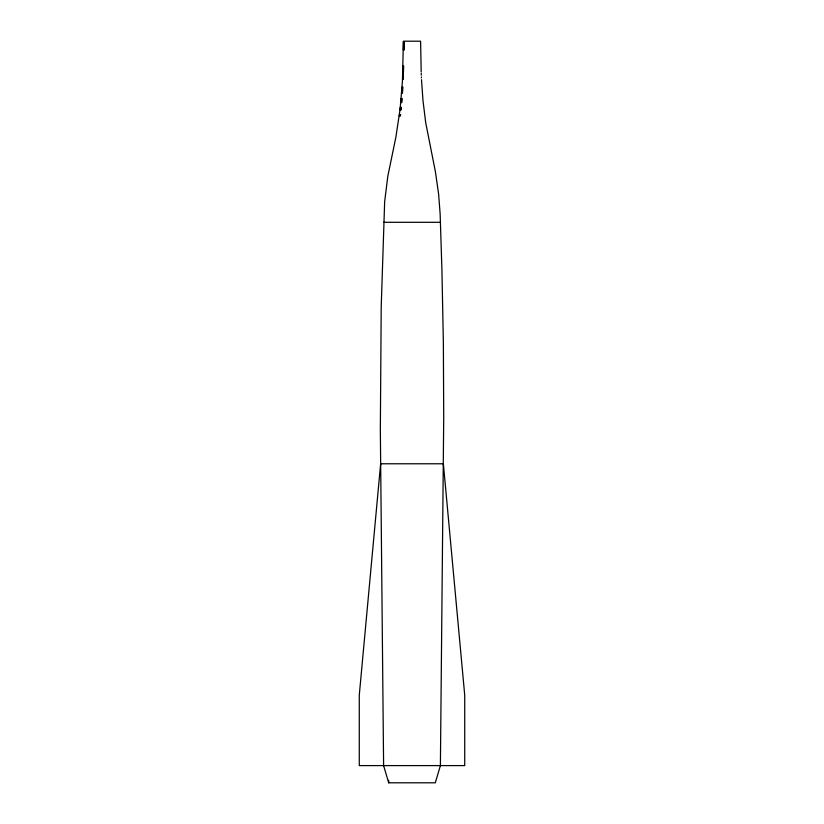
<?xml version="1.0" encoding="UTF-8"?>
<svg xmlns="http://www.w3.org/2000/svg" width="824" height="824" viewBox="0 0 824 824"><rect width="100%" height="100%" fill="white"/><g stroke="black" fill="none" stroke-linecap="round" stroke-linejoin="round"><path stroke-width="1.24" d="M421.507 79.691L422.99 100.569L425.699 122.642L435.391 171.67L438.646 194.34L440.15 214.199L441.942 270.581L443.363 343.021L443.714 417.892L440.397 765.599L435.309 782.8L388.691 782.8L383.603 765.599L380.338 429.963L381.213 306.806L384.654 201.684L387.847 176.048L395.86 137.289L400.083 109.273L402.411 81.494L403.399 41.2L420.601 41.2L421.188 71.997M403.399 41.653L403.987 41.653M403.399 42.106L403.987 42.106M403.399 42.56L403.987 42.56M403.399 43.013L403.987 43.013M403.399 43.466L403.987 43.466M403.399 43.919L403.987 43.919M403.389 44.372L403.976 44.372M403.389 44.826L403.976 44.826M403.389 45.279L403.976 45.279M403.389 45.732L403.976 45.732M403.379 46.185L403.976 46.185M403.379 46.638L403.966 46.638M403.379 47.092L403.966 47.092M403.369 47.545L403.966 47.545M403.369 47.998L403.956 47.998M403.369 48.451L403.956 48.451M403.358 48.904L403.956 48.904M403.358 49.358L403.945 49.358M403.348 49.8L403.945 49.8M403.348 50.254L403.945 50.254M403.018 66.105L403.667 66.105M402.998 66.559L403.647 66.559M402.988 67.012L403.636 67.012M402.977 67.465L403.626 67.465M402.957 67.918L403.616 67.918M402.946 68.371L403.606 68.371M402.926 68.825L403.595 68.825M402.915 69.278L403.575 69.278M402.895 69.731L403.564 69.731M402.885 70.184L403.554 70.184M402.864 70.637L403.533 70.637M402.854 71.091L403.523 71.091M402.833 71.544L403.513 71.544M402.812 71.997L403.492 71.997M402.802 72.45L403.482 72.45M402.781 72.903L403.472 72.903M402.761 73.346L403.451 73.346M402.751 73.8L403.441 73.8M402.73 74.253L403.42 74.253M402.709 74.706L403.41 74.706M402.689 75.159L403.389 75.159M402.668 75.612L403.379 75.612M402.658 76.066L403.358 76.066M402.637 76.519L403.348 76.519M402.617 76.972L403.327 76.972M402.596 77.425L403.307 77.425M402.576 77.878L403.297 77.878M402.555 78.332L403.276 78.332M402.534 78.785L403.255 78.785M402.514 79.238L403.245 79.238M402.102 87.148L402.895 87.148M402.061 87.818L402.864 87.818M402.009 88.487L402.823 88.487M401.968 89.157L402.781 89.157M401.916 89.837L402.74 89.837M401.875 90.506L402.699 90.506M401.824 91.176L402.658 91.176M401.772 91.845L402.617 91.845M401.721 92.515L402.576 92.515M401.669 93.194L402.534 93.194M401.206 98.561L402.143 98.561M401.144 99.23L402.091 99.23M401.082 99.9L402.04 99.9M401.01 100.569L401.988 100.569M400.948 101.239L401.927 101.239M400.876 101.908L401.875 101.908M400.814 102.578L401.813 102.578M400.31 107.264L401.391 107.264M400.237 107.934L401.329 107.934M400.155 108.603L401.267 108.603M400.083 109.273L401.206 109.273M400.001 109.942L401.134 109.942M399.413 114.629L400.649 114.629M399.331 115.298L400.577 115.298M399.238 115.968L400.495 115.968M383.603 222.305L440.397 222.305M421.424 77.878L421.383 76.972M421.311 75.159L421.239 73.346M388.691 780.338L388.691 782.8M380.637 463.778L359.274 695.24L359.274 765.599L464.726 765.599L464.726 695.24L443.363 463.778L380.637 463.778"/></g></svg>
